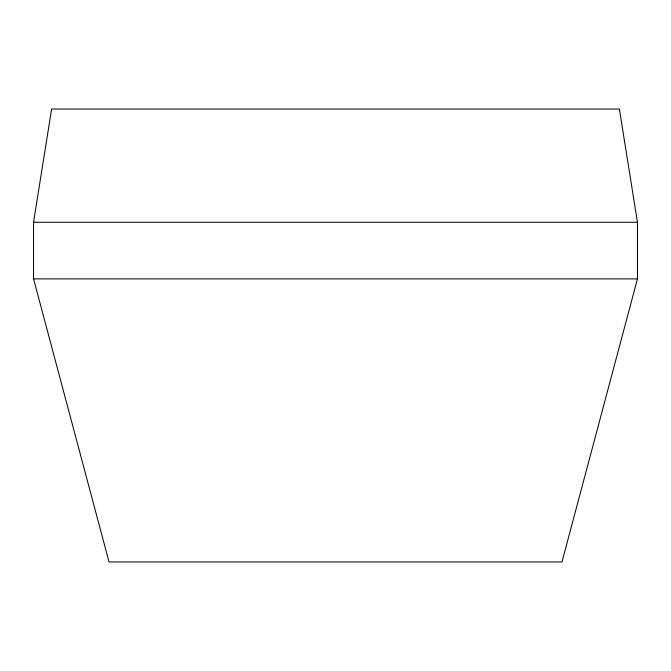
<?xml version="1.0" encoding="UTF-8"?>
<svg xmlns="http://www.w3.org/2000/svg" width="671" height="671" viewBox="0 0 671 671"><rect width="100%" height="100%" fill="white"/><g stroke="black" fill="none" stroke-linecap="round" stroke-linejoin="round"><path stroke-width="1.01" d="M33.55 222.269L51.617 109.037L619.383 109.037L637.45 222.269L637.45 278.884L561.962 561.962L109.037 561.962L33.55 278.884L33.55 222.269L637.45 222.269M33.55 278.884L637.45 278.884"/></g></svg>
